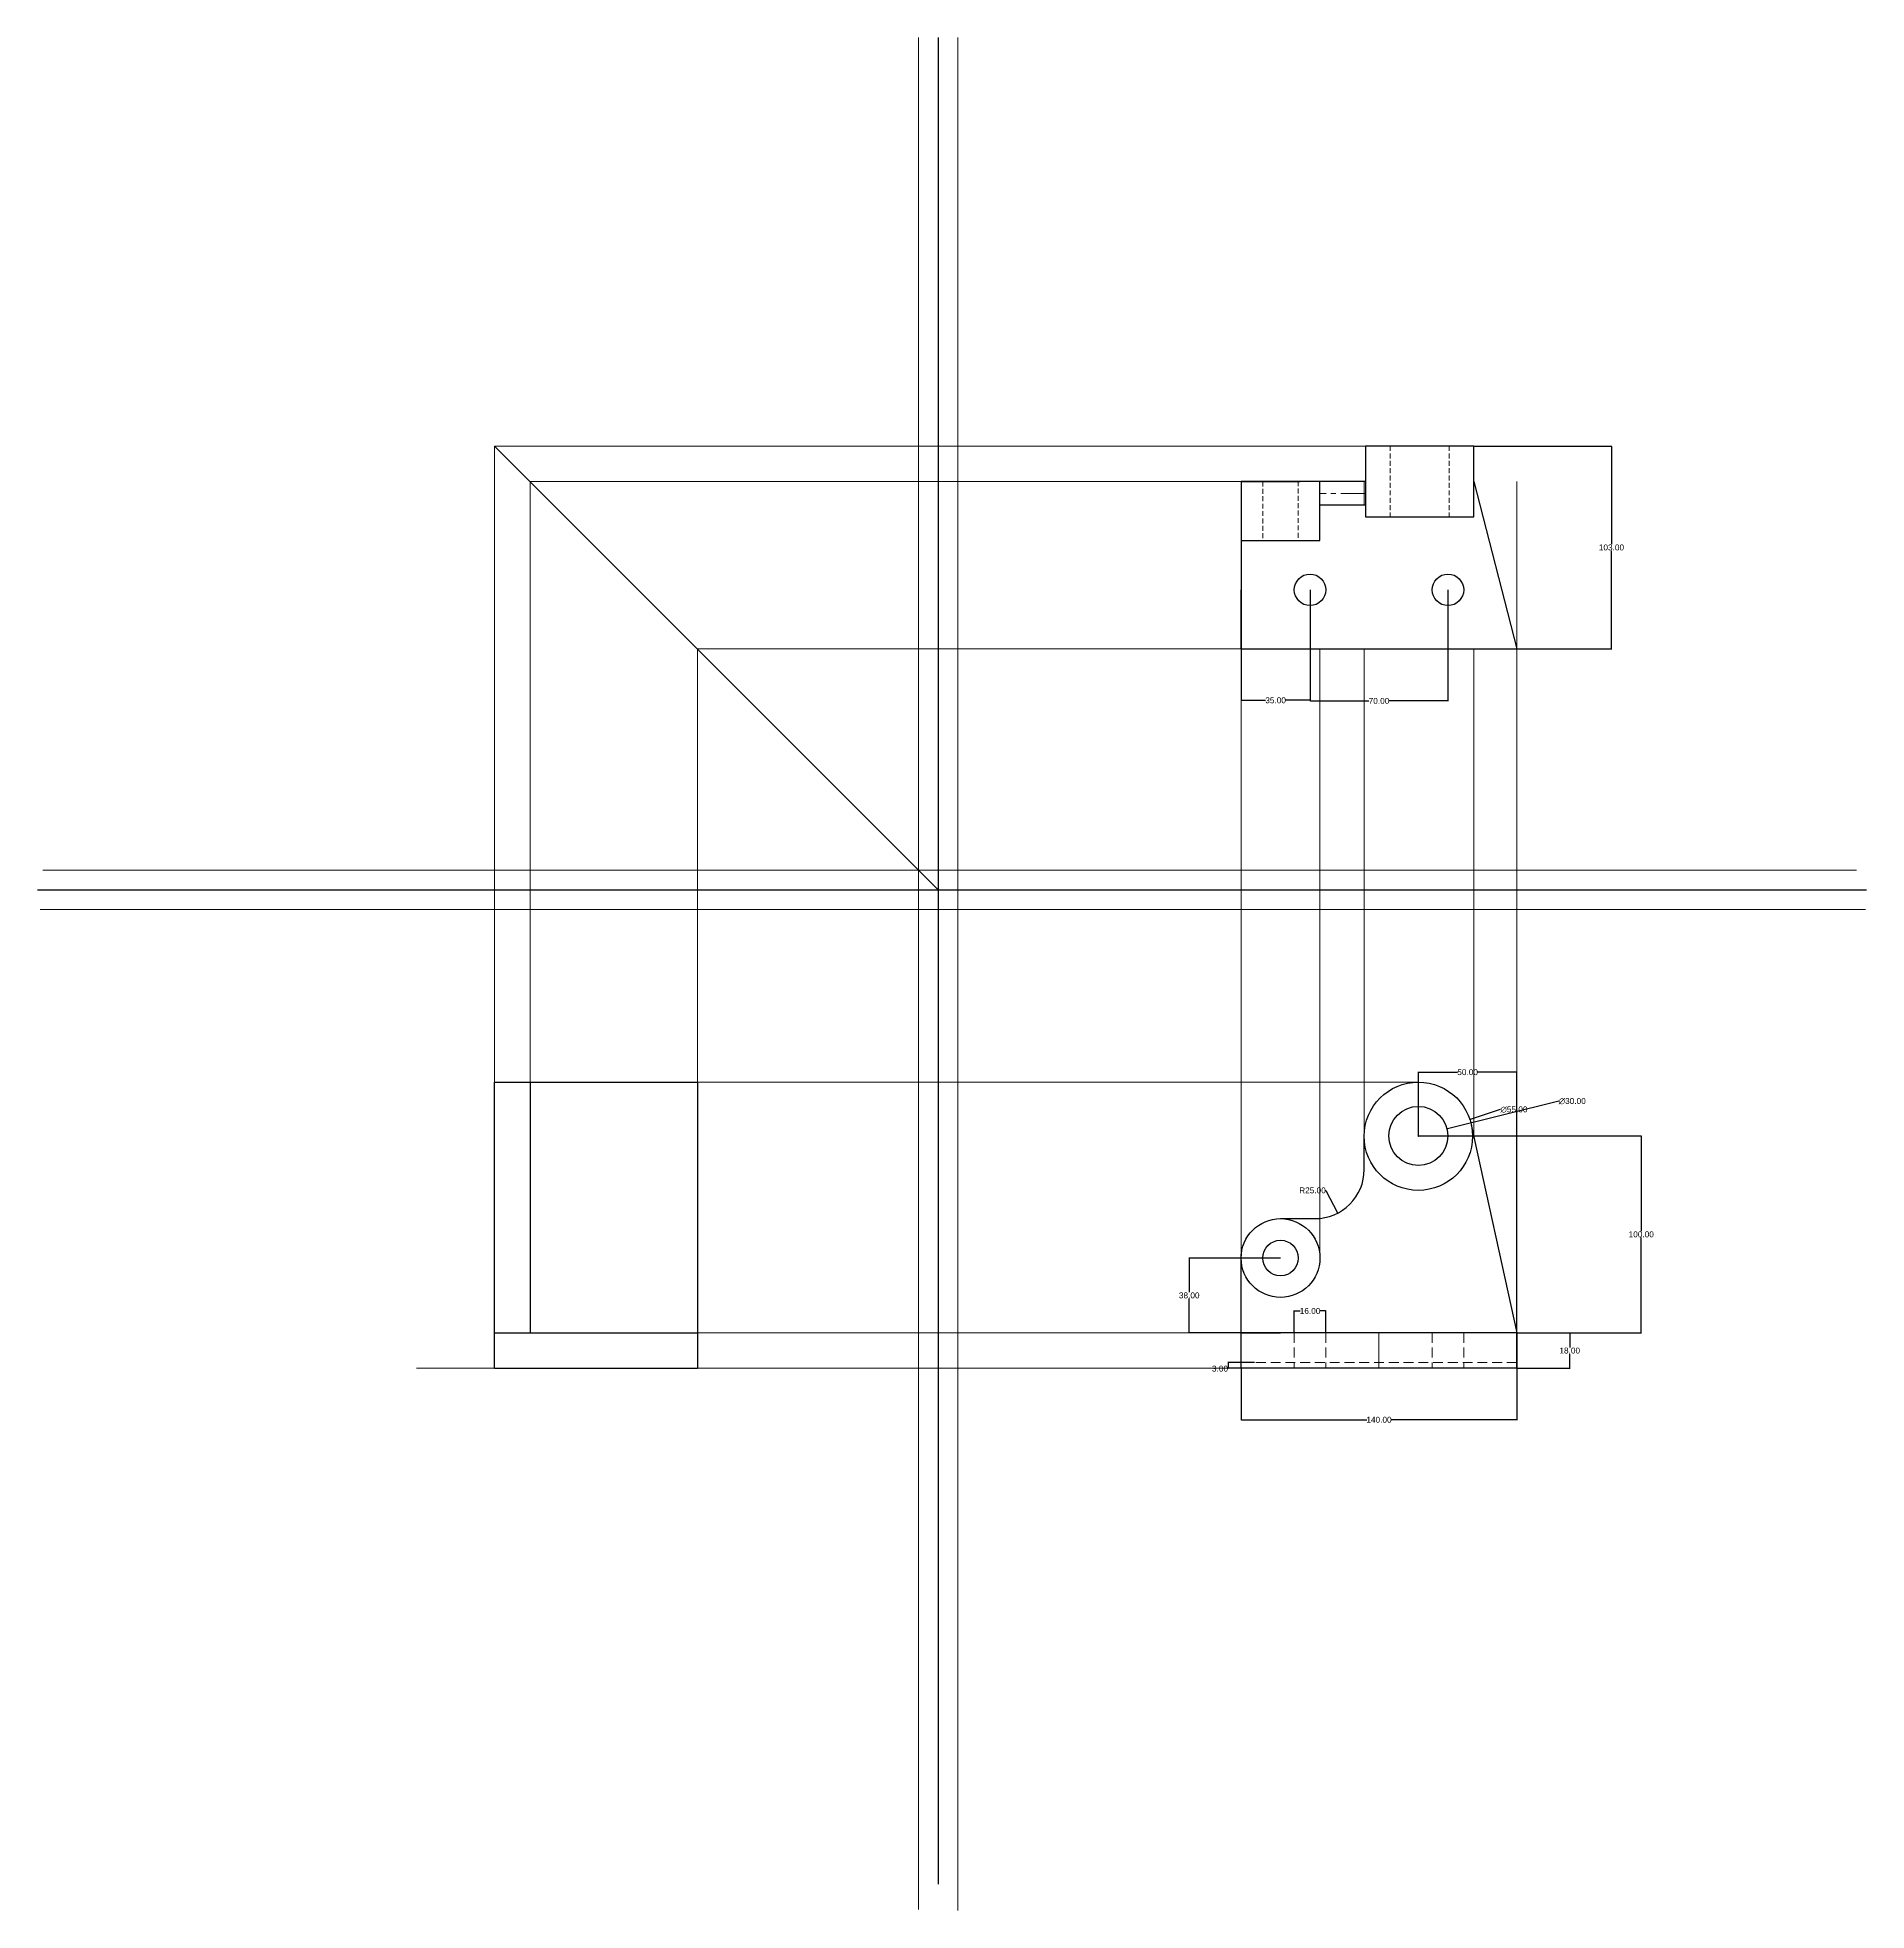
# Model space of a CAD drawing. Header units: millimetres. Extents: x -6852 to 59965, y -10230 to 31776.
# Drawn here: x 15800 to 16728, y -2067 to -1116 of the extents above; entities that cross this region are included whole.
import ezdxf

# ---------------------------------------------------------------- set-up
doc = ezdxf.new("R2010")
doc.units = ezdxf.units.MM
doc.header["$MEASUREMENT"] = 0
doc.linetypes.add('CENTER', pattern=[2, 1.25, -0.25, 0.25, -0.25])
doc.linetypes.add('HIDDEN', pattern=[0.375, 0.25, -0.125])
for name, color, linetype, lineweight in [('Center Line', 132, 'CENTER', 18), ('Dimension Line', 53, 'Continuous', 15), ('Hidden Lines', 10, 'HIDDEN', 13), ('Object line', 7, 'Continuous', 25)]:
    doc.layers.add(name, color=color, linetype=linetype, lineweight=lineweight)
doc.layers.add('Projection Line', color=7, linetype='Continuous', lineweight=9, transparency=0.75)
doc.styles.get("Standard").update_dxf_attribs({"font": 'arial.ttf'})
doc.dimstyles.get("Standard").update_dxf_attribs({"dimtxt": 3, "dimasz": 0.18, "dimexe": 0.18, "dimexo": 0.0625, "dimgap": 0.09, "dimtad": 0, "dimtih": 1, "dimtoh": 1, "dimzin": 0, "dimdsep": 46, "dimtxsty": 'Standard', "dimcen": 0.09, "dimadec": 0, "dimazin": 0, "dimtfac": 1, "dimtofl": 0, "dimtmove": 0, "dimatfit": 3, "dimfxl": 1, "dimtolj": 1, "dimtzin": 0, "dimarcsym": 0})

# ---------------------------------------------------------------- blocks, each defined once
blk = doc.blocks.new('*D252')
at = {"layer": 'Defpoints', "color": 0, "transparency": 16777216}
for p in [(16410.81, -1791.82), (16550.81, -1791.82), (16550.81, -1817.96)]:
    blk.add_point(p, dxfattribs=at)
at = {"layer": 'Dimension Line', "color": 0, "lineweight": -2, "transparency": 16777216}
for p, q in [((16410.81, -1791.88), (16410.81, -1818.14)), ((16550.81, -1791.88), (16550.81, -1818.14)), ((16410.99, -1817.96), (16474.64, -1817.96)), ((16550.63, -1817.96), (16486.98, -1817.96))]:
    blk.add_line(p, q, dxfattribs=at)
at = {"layer": 'Dimension Line', "color": 0, "transparency": 16777216}
for points in [[(16410.99, -1817.93), (16410.99, -1817.99), (16410.81, -1817.96)], [(16550.63, -1817.93), (16550.63, -1817.99), (16550.81, -1817.96)]]:
    blk.add_solid(points, dxfattribs=at)
at = {"layer": 'Dimension Line', "color": 0, "transparency": 16777216, "insert": (16480.81, -1817.96), "char_height": 3, "attachment_point": 5}
blk.add_mtext('\\A1;140.00', dxfattribs=at)
blk = doc.blocks.new('*D250')
at = {"layer": 'Defpoints', "color": 0, "transparency": 16777216}
for p in [(16550.81, -1773.82), (16550.81, -1791.82), (16577.67, -1791.82)]:
    blk.add_point(p, dxfattribs=at)
at = {"layer": 'Dimension Line', "color": 0, "lineweight": -2, "transparency": 16777216}
for p, q in [((16550.87, -1773.82), (16577.85, -1773.82)), ((16577.67, -1774), (16577.67, -1781.2)), ((16577.67, -1791.64), (16577.67, -1784.44)), ((16550.87, -1791.82), (16577.85, -1791.82))]:
    blk.add_line(p, q, dxfattribs=at)
at = {"layer": 'Dimension Line', "color": 0, "transparency": 16777216}
for points in [[(16577.64, -1774), (16577.7, -1774), (16577.67, -1773.82)], [(16577.64, -1791.64), (16577.7, -1791.64), (16577.67, -1791.82)]]:
    blk.add_solid(points, dxfattribs=at)
at = {"layer": 'Dimension Line', "color": 0, "transparency": 16777216, "insert": (16577.67, -1782.82), "char_height": 3, "attachment_point": 5}
blk.add_mtext('\\A1;18.00', dxfattribs=at)
blk = doc.blocks.new('*D253')
at = {"layer": 'Defpoints', "color": 0, "transparency": 16777216}
for p in [(16500.81, -1673.82), (16550.81, -1773.82), (16613.98, -1773.82)]:
    blk.add_point(p, dxfattribs=at)
at = {"layer": 'Dimension Line', "color": 0, "lineweight": -2, "transparency": 16777216}
for p, q in [((16500.87, -1673.82), (16614.16, -1673.82)), ((16613.98, -1674), (16613.98, -1722.2)), ((16613.98, -1773.64), (16613.98, -1725.44)), ((16550.87, -1773.82), (16614.16, -1773.82))]:
    blk.add_line(p, q, dxfattribs=at)
at = {"layer": 'Dimension Line', "color": 0, "transparency": 16777216}
for points in [[(16613.95, -1674), (16614.01, -1674), (16613.98, -1673.82)], [(16613.95, -1773.64), (16614.01, -1773.64), (16613.98, -1773.82)]]:
    blk.add_solid(points, dxfattribs=at)
at = {"layer": 'Dimension Line', "color": 0, "transparency": 16777216, "insert": (16613.98, -1723.82), "char_height": 3, "attachment_point": 5}
blk.add_mtext('\\A1;100.00', dxfattribs=at)
blk = doc.blocks.new('*D254')
at = {"layer": 'Defpoints', "color": 0, "transparency": 16777216}
for p in [(16448.31, -1690.82), (16459.75, -1713.04)]:
    blk.add_point(p, dxfattribs=at)
at = {"layer": 'Dimension Line', "color": 0, "lineweight": -2, "transparency": 16777216}
for p, q in [((16453.63, -1701.5), (16453.81, -1701.5)), ((16453.81, -1701.5), (16459.67, -1712.88))]:
    blk.add_line(p, q, dxfattribs=at)
at = {"layer": 'Dimension Line', "color": 0, "transparency": 16777216}
blk.add_solid([(16459.7, -1712.87), (16459.65, -1712.9), (16459.75, -1713.04)], dxfattribs=at)
at = {"layer": 'Dimension Line', "color": 0, "transparency": 16777216, "insert": (16447.05, -1701.5), "char_height": 3, "attachment_point": 5}
blk.add_mtext('\\A1;R25.00', dxfattribs=at)
blk = doc.blocks.new('*D255')
at = {"layer": 'Defpoints', "color": 0, "transparency": 16777216}
for p in [(16526.96, -1665.48), (16474.66, -1682.51)]:
    blk.add_point(p, dxfattribs=at)
at = {"layer": 'Dimension Line', "color": 0, "lineweight": -2, "transparency": 16777216}
for p, q in [((16542.4, -1660.45), (16527.13, -1665.43)), ((16542.58, -1660.45), (16542.4, -1660.45)), ((16500.72, -1674), (16500.9, -1674)), ((16500.81, -1674.09), (16500.81, -1673.91))]:
    blk.add_line(p, q, dxfattribs=at)
at = {"layer": 'Dimension Line', "color": 0, "transparency": 16777216}
blk.add_solid([(16527.12, -1665.4), (16527.14, -1665.46), (16526.96, -1665.48)], dxfattribs=at)
at = {"layer": 'Dimension Line', "color": 0, "transparency": 16777216, "insert": (16549.36, -1660.45), "char_height": 3, "attachment_point": 5}
blk.add_mtext('\\A1;∅55.00', dxfattribs=at)
blk = doc.blocks.new('*D256')
at = {"layer": 'Defpoints', "color": 0, "transparency": 16777216}
for p in [(16515.37, -1670.22), (16486.25, -1677.41)]:
    blk.add_point(p, dxfattribs=at)
at = {"layer": 'Dimension Line', "color": 0, "lineweight": -2, "transparency": 16777216}
for p, q in [((16572.17, -1656.2), (16515.55, -1670.18)), ((16500.72, -1673.82), (16500.9, -1673.82)), ((16500.81, -1673.91), (16500.81, -1673.73))]:
    blk.add_line(p, q, dxfattribs=at)
at = {"layer": 'Dimension Line', "color": 0, "transparency": 16777216}
blk.add_solid([(16515.54, -1670.15), (16515.55, -1670.21), (16515.37, -1670.22)], dxfattribs=at)
at = {"layer": 'Dimension Line', "color": 0, "transparency": 16777216, "insert": (16578.95, -1656.2), "char_height": 3, "attachment_point": 5}
blk.add_mtext('\\A1;∅30.00', dxfattribs=at)
blk = doc.blocks.new('*D257')
at = {"layer": 'Defpoints', "color": 0, "transparency": 16777216}
for p in [(16404.23, -1791.82), (16417.64, -1788.82), (16417.64, -1791.82)]:
    blk.add_point(p, dxfattribs=at)
at = {"layer": 'Dimension Line', "color": 0, "lineweight": -2, "transparency": 16777216}
for p, q in [((16417.58, -1788.82), (16404.05, -1788.82)), ((16417.58, -1791.82), (16404.05, -1791.82)), ((16404.23, -1792), (16404.05, -1792)), ((16404.23, -1789), (16404.23, -1791.64)), ((16404.23, -1791.82), (16404.23, -1792))]:
    blk.add_line(p, q, dxfattribs=at)
at = {"layer": 'Dimension Line', "color": 0, "transparency": 16777216}
for points in [[(16404.2, -1789), (16404.26, -1789), (16404.23, -1788.82)], [(16404.2, -1791.64), (16404.26, -1791.64), (16404.23, -1791.82)]]:
    blk.add_solid(points, dxfattribs=at)
at = {"layer": 'Dimension Line', "color": 0, "transparency": 16777216, "insert": (16400.07, -1792), "char_height": 3, "attachment_point": 5}
blk.add_mtext('\\A1;3.00', dxfattribs=at)
blk = doc.blocks.new('*D258')
at = {"layer": 'Defpoints', "color": 0, "transparency": 16777216}
for p in [(16453.81, -1762.71), (16437.81, -1773.82), (16453.81, -1773.82)]:
    blk.add_point(p, dxfattribs=at)
at = {"layer": 'Dimension Line', "color": 0, "lineweight": -2, "transparency": 16777216}
for p, q in [((16437.81, -1773.75), (16437.81, -1762.53)), ((16437.99, -1762.71), (16440.8, -1762.71)), ((16453.63, -1762.71), (16450.81, -1762.71)), ((16453.81, -1773.75), (16453.81, -1762.53))]:
    blk.add_line(p, q, dxfattribs=at)
at = {"layer": 'Dimension Line', "color": 0, "transparency": 16777216}
for points in [[(16437.99, -1762.68), (16437.99, -1762.74), (16437.81, -1762.71)], [(16453.63, -1762.68), (16453.63, -1762.74), (16453.81, -1762.71)]]:
    blk.add_solid(points, dxfattribs=at)
at = {"layer": 'Dimension Line', "color": 0, "transparency": 16777216, "insert": (16445.81, -1762.71), "char_height": 3, "attachment_point": 5}
blk.add_mtext('\\A1;16.00', dxfattribs=at)
blk = doc.blocks.new('*D259')
at = {"layer": 'Defpoints', "color": 0, "transparency": 16777216}
for p in [(16430.81, -1735.82), (16384.45, -1773.82), (16430.81, -1773.82)]:
    blk.add_point(p, dxfattribs=at)
at = {"layer": 'Dimension Line', "color": 0, "lineweight": -2, "transparency": 16777216}
for p, q in [((16430.75, -1735.82), (16384.27, -1735.82)), ((16384.45, -1736), (16384.45, -1753.19)), ((16384.45, -1773.64), (16384.45, -1756.44)), ((16430.75, -1773.82), (16384.27, -1773.82))]:
    blk.add_line(p, q, dxfattribs=at)
at = {"layer": 'Dimension Line', "color": 0, "transparency": 16777216}
for points in [[(16384.42, -1736), (16384.48, -1736), (16384.45, -1735.82)], [(16384.42, -1773.64), (16384.48, -1773.64), (16384.45, -1773.82)]]:
    blk.add_solid(points, dxfattribs=at)
at = {"layer": 'Dimension Line', "color": 0, "transparency": 16777216, "insert": (16384.45, -1754.82), "char_height": 3, "attachment_point": 5}
blk.add_mtext('\\A1;38.00', dxfattribs=at)
blk = doc.blocks.new('*D251')
at = {"layer": 'Defpoints', "color": 0, "transparency": 16777216}
for p in [(16550.81, -1641.48), (16500.81, -1673.73), (16550.81, -1773.82)]:
    blk.add_point(p, dxfattribs=at)
at = {"layer": 'Dimension Line', "color": 0, "lineweight": -2, "transparency": 16777216}
for p, q in [((16500.81, -1673.66), (16500.81, -1641.3)), ((16500.99, -1641.48), (16520.66, -1641.48)), ((16550.63, -1641.48), (16530.96, -1641.48)), ((16550.81, -1773.75), (16550.81, -1641.3))]:
    blk.add_line(p, q, dxfattribs=at)
at = {"layer": 'Dimension Line', "color": 0, "transparency": 16777216}
for points in [[(16500.99, -1641.45), (16500.99, -1641.51), (16500.81, -1641.48)], [(16550.63, -1641.45), (16550.63, -1641.51), (16550.81, -1641.48)]]:
    blk.add_solid(points, dxfattribs=at)
at = {"layer": 'Dimension Line', "color": 0, "transparency": 16777216, "insert": (16525.81, -1641.48), "char_height": 3, "attachment_point": 5}
blk.add_mtext('\\A1;50.00', dxfattribs=at)
blk = doc.blocks.new('*D260')
at = {"layer": 'Defpoints', "color": 0, "ltscale": 25, "transparency": 16777216}
for p in [(16410.81, -1396.56), (16445.81, -1396.56), (16410.81, -1452.66)]:
    blk.add_point(p, dxfattribs=at)
at = {"layer": 'Dimension Line', "color": 0, "lineweight": -2, "ltscale": 25, "transparency": 16777216}
for p, q in [((16410.81, -1396.63), (16410.81, -1452.84)), ((16445.81, -1396.63), (16445.81, -1452.84)), ((16410.99, -1452.66), (16423.16, -1452.66)), ((16445.63, -1452.66), (16433.45, -1452.66))]:
    blk.add_line(p, q, dxfattribs=at)
at = {"layer": 'Dimension Line', "color": 0, "ltscale": 25, "transparency": 16777216}
for points in [[(16410.99, -1452.63), (16410.99, -1452.69), (16410.81, -1452.66)], [(16445.63, -1452.63), (16445.63, -1452.69), (16445.81, -1452.66)]]:
    blk.add_solid(points, dxfattribs=at)
at = {"layer": 'Dimension Line', "color": 0, "ltscale": 25, "transparency": 16777216, "insert": (16428.31, -1452.66), "char_height": 3, "attachment_point": 5}
blk.add_mtext('\\A1;35.00', dxfattribs=at)
blk = doc.blocks.new('*D261')
at = {"layer": 'Defpoints', "color": 0, "ltscale": 25, "transparency": 16777216}
for p in [(16445.81, -1396.56), (16515.81, -1396.56), (16515.81, -1452.96)]:
    blk.add_point(p, dxfattribs=at)
at = {"layer": 'Dimension Line', "color": 0, "lineweight": -2, "ltscale": 25, "transparency": 16777216}
for p, q in [((16445.81, -1396.63), (16445.81, -1453.14)), ((16515.81, -1396.63), (16515.81, -1453.14)), ((16445.99, -1452.96), (16475.67, -1452.96)), ((16515.63, -1452.96), (16485.94, -1452.96))]:
    blk.add_line(p, q, dxfattribs=at)
at = {"layer": 'Dimension Line', "color": 0, "ltscale": 25, "transparency": 16777216}
for points in [[(16445.99, -1452.93), (16445.99, -1452.99), (16445.81, -1452.96)], [(16515.63, -1452.93), (16515.63, -1452.99), (16515.81, -1452.96)]]:
    blk.add_solid(points, dxfattribs=at)
at = {"layer": 'Dimension Line', "color": 0, "ltscale": 25, "transparency": 16777216, "insert": (16480.81, -1452.96), "char_height": 3, "attachment_point": 5}
blk.add_mtext('\\A1;70.00', dxfattribs=at)
blk = doc.blocks.new('*D262')
at = {"layer": 'Defpoints', "color": 0, "ltscale": 25, "transparency": 16777216}
for p in [(16528.92, -1323.56), (16550.81, -1426.56), (16598.85, -1426.56)]:
    blk.add_point(p, dxfattribs=at)
at = {"layer": 'Object line', "color": 0, "lineweight": -2, "ltscale": 25, "transparency": 16777216}
for p, q in [((16528.98, -1323.56), (16599.03, -1323.56)), ((16598.85, -1323.74), (16598.85, -1373.44)), ((16598.85, -1426.38), (16598.85, -1376.69)), ((16550.87, -1426.56), (16599.03, -1426.56))]:
    blk.add_line(p, q, dxfattribs=at)
at = {"layer": 'Object line', "color": 0, "ltscale": 25, "transparency": 16777216}
for points in [[(16598.82, -1323.74), (16598.88, -1323.74), (16598.85, -1323.56)], [(16598.82, -1426.38), (16598.88, -1426.38), (16598.85, -1426.56)]]:
    blk.add_solid(points, dxfattribs=at)
at = {"layer": 'Object line', "color": 0, "ltscale": 25, "transparency": 16777216, "insert": (16598.85, -1375.06), "char_height": 3, "attachment_point": 5}
blk.add_mtext('\\A1;103.00', dxfattribs=at)

msp = doc.modelspace()

# ---------------------------------------------------------------- linework, layer by layer
for p, q in [((16256.982, -1116.098), (16256.982, -2053.667)), ((15799.587, -1548.822), (16728.386, -1548.822))]:
    msp.add_line(p, q)
at = {"layer": 'Center Line', "ltscale": 10}
msp.add_line((16473.92, -1347.564), (16450.809, -1347.564), dxfattribs=at)
at = {"layer": 'Center Line', "ltscale": 20}
msp.add_line((16480.809, -1791.817), (16480.809, -1773.817), dxfattribs=at)
at = {"layer": 'Hidden Lines', "ltscale": 10}
for p, q in [((16486.42, -1323.564), (16486.42, -1359.564)), ((16516.42, -1323.564), (16516.42, -1359.564)), ((16421.809, -1341.564), (16421.809, -1371.564)), ((16439.809, -1341.34), (16439.809, -1371.564))]:
    msp.add_line(p, q, dxfattribs=at)
at = {"layer": 'Hidden Lines', "ltscale": 20}
for p, q in [((16437.809, -1773.817), (16437.809, -1791.817)), ((16453.809, -1773.817), (16453.809, -1791.817)), ((16507.809, -1773.817), (16507.809, -1791.817)), ((16523.809, -1773.817), (16523.809, -1791.817)), ((16410.809, -1788.817), (16550.809, -1788.817))]:
    msp.add_line(p, q, dxfattribs=at)
at = {"layer": 'Object line', "ltscale": 25}
for p, q in [((16410.809, -1341.564), (16440.809, -1341.564)), ((16528.92, -1341.564), (16550.809, -1426.564)), ((16473.92, -1353.564), (16450.809, -1353.564)), ((16410.809, -1426.564), (16410.809, -1396.564)), ((16410.809, -1426.564), (16445.809, -1426.564)), ((16445.809, -1426.564), (16515.809, -1426.564)), ((16031.724, -1791.817), (16031.724, -1646.497)), ((16031.724, -1646.497), (16134.724, -1646.497)), ((16049.724, -1646.497), (16049.724, -1773.817)), ((16134.724, -1646.497), (16134.724, -1791.817)), ((16031.724, -1773.817), (16134.724, -1773.817)), ((16031.724, -1791.817), (16134.724, -1791.817))]:
    msp.add_line(p, q, dxfattribs=at)
at = {"layer": 'Object line'}
for p, q in [((16527.673, -1668.117), (16550.809, -1773.817)), ((16473.309, -1690.817), (16473.309, -1673.997)), ((16430.809, -1715.817), (16450.76, -1715.817)), ((16410.809, -1791.817), (16410.809, -1733.817)), ((16550.809, -1773.817), (16410.809, -1773.817)), ((16410.809, -1773.817), (16430.809, -1773.817)), ((16550.809, -1791.817), (16550.809, -1773.817))]:
    msp.add_line(p, q, dxfattribs=at)
at = {"layer": 'Object line', "ltscale": 25}
for points in [[(16528.92, -1323.564), (16473.92, -1323.564), (16473.92, -1359.564), (16528.92, -1359.564)], [(16450.809, -1341.564), (16410.809, -1341.564), (16410.809, -1371.564), (16450.809, -1371.564)]]:
    msp.add_lwpolyline(points, close=True, dxfattribs=at)
msp.add_lwpolyline([(16473.92, -1341.564), (16410.809, -1341.564), (16410.809, -1426.564), (16550.809, -1426.564)], dxfattribs=at)
at = {"layer": 'Object line'}
msp.add_lwpolyline([(16550.809, -1773.817), (16550.809, -1791.817), (16410.809, -1791.817), (16410.809, -1735.817)], dxfattribs=at)
at = {"layer": 'Object line', "ltscale": 25}
for centre in [(16445.809, -1396.564), (16515.809, -1396.564)]:
    msp.add_circle(centre, 8, dxfattribs=at)
at = {"layer": 'Object line'}
for centre, radius in [((16500.809, -1673.997), 27.5), ((16500.809, -1673.817), 15), ((16430.809, -1735.817), 20), ((16430.809, -1735.817), 9)]:
    msp.add_circle(centre, radius, dxfattribs=at)
msp.add_arc((16448.309, -1690.817), 25, 270, 0, dxfattribs=at)
at = {"layer": 'Projection Line'}
for p, q in [((16246.982, -1116.098), (16246.982, -2066.69)), ((16266.982, -1116.098), (16266.982, -2067.133)), ((16723.241, -1538.822), (15802.332, -1538.822)), ((16727.835, -1558.822), (15800.959, -1558.822)), ((16410.809, -1735.817), (16410.809, -1791.817)), ((16550.809, -1773.817), (16550.809, -1791.817)), ((16410.809, -1791.817), (16480.809, -1791.817)), ((16480.809, -1791.817), (16456.309, -1791.817)), ((16480.809, -1791.817), (16505.309, -1791.817))]:
    msp.add_line(p, q, dxfattribs=at)
at = {"layer": 'Projection Line', "ltscale": 25}
for p, q in [((16473.92, -1323.564), (16031.724, -1323.564)), ((16256.982, -1548.822), (16031.724, -1323.564)), ((16031.724, -1323.564), (16031.724, -1773.817)), ((16528.92, -1359.564), (16528.92, -1329.564)), ((16410.809, -1341.564), (16049.724, -1341.564)), ((16049.724, -1341.564), (16049.724, -1773.817)), ((16410.809, -1773.817), (16410.809, -1341.564)), ((16450.809, -1371.564), (16450.809, -1341.564)), ((16473.309, -1353.564), (16473.309, -1341.564)), ((16550.809, -1791.817), (16550.809, -1341.564)), ((16410.809, -1426.564), (16134.724, -1426.564)), ((16134.724, -1426.564), (16134.724, -1773.817)), ((16450.809, -1735.817), (16450.809, -1426.564)), ((16473.309, -1673.997), (16473.309, -1426.564)), ((16528.92, -1673.817), (16528.92, -1426.564)), ((16500.809, -1646.497), (16031.724, -1646.497)), ((16410.809, -1773.817), (16031.724, -1773.817)), ((16410.809, -1791.817), (15992.076, -1791.817))]:
    msp.add_line(p, q, dxfattribs=at)

# ---------------------------------------------------------------- dimensions: what is measured, and where the dimension line sits
at = {"layer": 'Dimension Line', "ltscale": 25}
for base, p2, picture, middle in [((16410.809, -1452.663), (16410.809, -1396.564), '*D260', (16428.309, -1452.663)), ((16515.809, -1452.961), (16515.809, -1396.564), '*D261', (16480.809, -1452.961))]:
    dim = msp.add_linear_dim(base=base, p1=(16445.809, -1396.564), p2=p2, dimstyle='Standard', dxfattribs=at)
    dim.commit()
    dim.dimension.update_dxf_attribs({"geometry": picture, "text_midpoint": middle})
at = {"layer": 'Dimension Line'}
for base, p1, p2, picture, middle in [((16550.809, -1641.482), (16500.809, -1673.727), (16550.809, -1773.817), '*D251', (16525.809, -1641.482)), ((16453.809, -1762.708), (16437.809, -1773.817), (16453.809, -1773.817), '*D258', (16445.809, -1762.708)), ((16550.809, -1817.955), (16410.809, -1791.817), (16550.809, -1791.817), '*D252', (16480.809, -1817.955))]:
    dim = msp.add_linear_dim(base=base, p1=p1, p2=p2, dimstyle='Standard', dxfattribs=at)
    dim.commit()
    dim.dimension.update_dxf_attribs({"geometry": picture, "text_midpoint": middle})
for p1, p2, picture, middle in [((16486.246, -1677.413), (16515.371, -1670.222), '*D256', (16572.173, -1656.196)), ((16474.66, -1682.512), (16526.957, -1665.483), '*D255', (16549.362, -1660.454))]:
    dim = msp.add_diameter_dim_2p(p1=p1, p2=p2, dimstyle='Standard', dxfattribs=at)
    dim.commit()
    dim.dimension.update_dxf_attribs({"geometry": picture, "text_midpoint": middle, "dimtype": 163})
for base, p1, p2, picture, middle in [((16613.98, -1773.817), (16500.809, -1673.817), (16550.809, -1773.817), '*D253', (16613.98, -1723.817)), ((16384.448, -1773.817), (16430.809, -1735.817), (16430.809, -1773.817), '*D259', (16384.448, -1754.817)), ((16577.67, -1791.817), (16550.809, -1773.817), (16550.809, -1791.817), '*D250', (16577.67, -1782.817)), ((16404.226, -1791.817), (16417.643, -1788.817), (16417.643, -1791.817), '*D257', (16400.066, -1791.997))]:
    dim = msp.add_linear_dim(base=base, p1=p1, p2=p2, angle=90, dimstyle='Standard', dxfattribs=at)
    dim.commit()
    dim.dimension.update_dxf_attribs({"geometry": picture, "text_midpoint": middle})
dim = msp.add_radius_dim(center=(16448.309, -1690.817), mpoint=(16459.755, -1713.043), dimstyle='Standard', dxfattribs=at)
dim.commit()
dim.dimension.update_dxf_attribs({"geometry": '*D254', "text_midpoint": (16447.047, -1701.497), "dimtype": 164})
at = {"layer": 'Object line', "ltscale": 25}
dim = msp.add_linear_dim(base=(16598.855, -1426.564), p1=(16528.92, -1323.564), p2=(16550.809, -1426.564), angle=90, dimstyle='Standard', dxfattribs=at)
dim.commit()
dim.dimension.update_dxf_attribs({"geometry": '*D262', "text_midpoint": (16598.855, -1375.064)})

doc.saveas('drawing.dxf')
